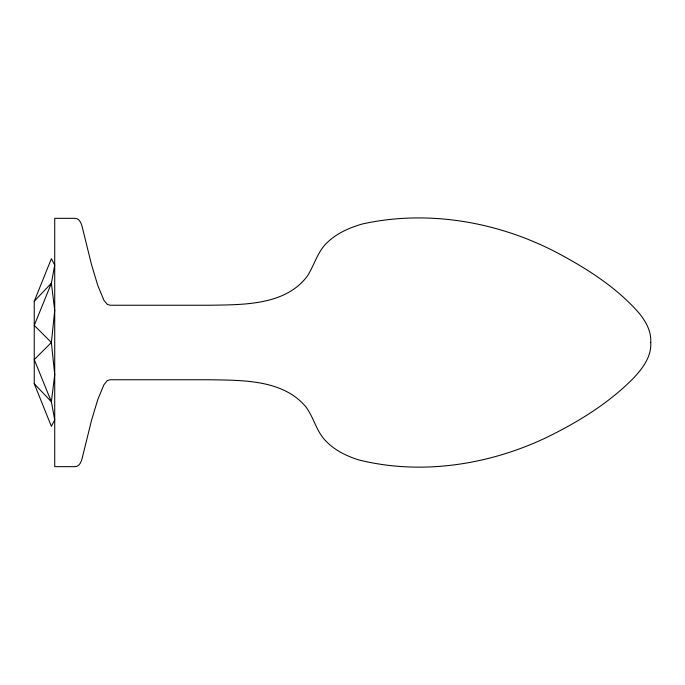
<?xml version="1.0" encoding="UTF-8"?>
<svg xmlns="http://www.w3.org/2000/svg" width="685" height="685" viewBox="0 0 685 685"><rect width="100%" height="100%" fill="white"/><g stroke="black" fill="none" stroke-linecap="round" stroke-linejoin="round"><path stroke-width="1.03" d="M34.25 301.246L51.384 258.682L54.723 265.061L51.384 283.23L34.25 325.409L51.384 342.5L54.723 374.575L51.384 401.77L54.723 419.939L51.384 426.318L34.25 383.754L34.25 301.246L51.384 283.23L54.723 310.425L51.384 342.5L34.25 359.591L51.384 401.77L34.25 383.754M650.75 342.5C651.64 356.714 642.359 368.847 633.06 378.582C608.751 403.123 578.945 421.532 548.111 436.722C489.963 464.841 421.284 475.698 358.204 459.772C346.233 455.867 334.451 450.165 325.726 440.875C316.23 431.233 313.79 417.225 305.716 406.642C282.597 379.344 242.233 380.355 209.687 379.755L110.353 379.755L107.374 380.5L103.923 384.747L97.827 399.423L91.525 420.342L82.534 456.741C81.703 460.817 79.768 466.956 74.588 466.673L54.723 466.648L54.723 218.327L74.588 218.327C79.768 218.044 81.703 224.183 82.534 228.259L91.525 264.658L97.827 285.576L103.923 300.253L107.374 304.5L110.353 305.245L209.687 305.245C242.875 304.628 285.38 305.707 307.462 275.927C314.612 264.693 317.737 250.753 328.124 241.711C337.619 232.891 349.795 227.625 362.1 224.046C428.245 209.302 499.356 221.94 558.849 253.647C587.619 269.111 615.832 287.092 637.769 311.624C645.201 320.152 651.495 330.804 650.75 342.5"/></g></svg>
